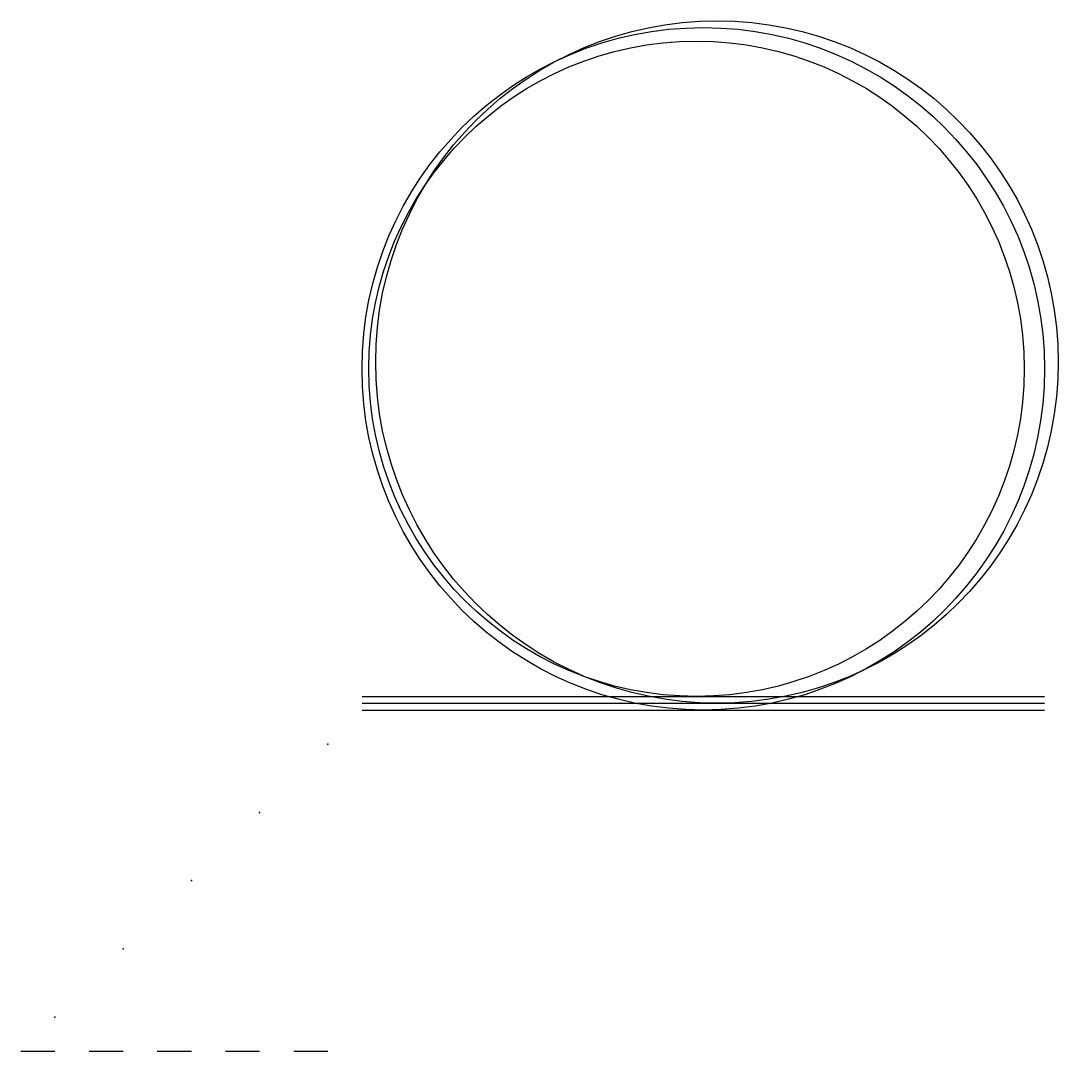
# Model space of a CAD drawing. Header units: millimetres. Extents: x 0 to 15.2, y 0 to 15.1.
import ezdxf

# ---------------------------------------------------------------- set-up
doc = ezdxf.new("R2010")
doc.units = ezdxf.units.MM
doc.layers.add('GRID', color=8, linetype='CONTINUOUS')
doc.layers.add('OBJ', color=2, linetype='CONTINUOUS')

msp = doc.modelspace()

# ---------------------------------------------------------------- linework, layer by layer
at = {"layer": 'GRID'}
for p, q in [((0, 0), (0.5, 0)), ((1, 0), (1.5, 0)), ((2, 0), (2.5, 0)), ((3, 0), (3.5, 0)), ((4, 0), (4.5, 0))]:
    msp.add_line(p, q, dxfattribs=at)
for p in [(4.5, 4.5), (3.5, 3.5), (2.5, 2.5), (1.5, 1.5), (0.5, 0.5)]:
    msp.add_point(p, dxfattribs=at)
at = {"layer": 'OBJ'}
for p, q in [((5, 5.2), (15, 5.2)), ((5, 5.1), (15, 5.1)), ((5, 5), (15, 5))]:
    msp.add_line(p, q, dxfattribs=at)
for centre, radius in [((10.2, 10.1), 5), ((10, 10), 5), ((9.9, 10), 4.8)]:
    msp.add_circle(centre, radius, dxfattribs=at)

doc.saveas('drawing.dxf')
